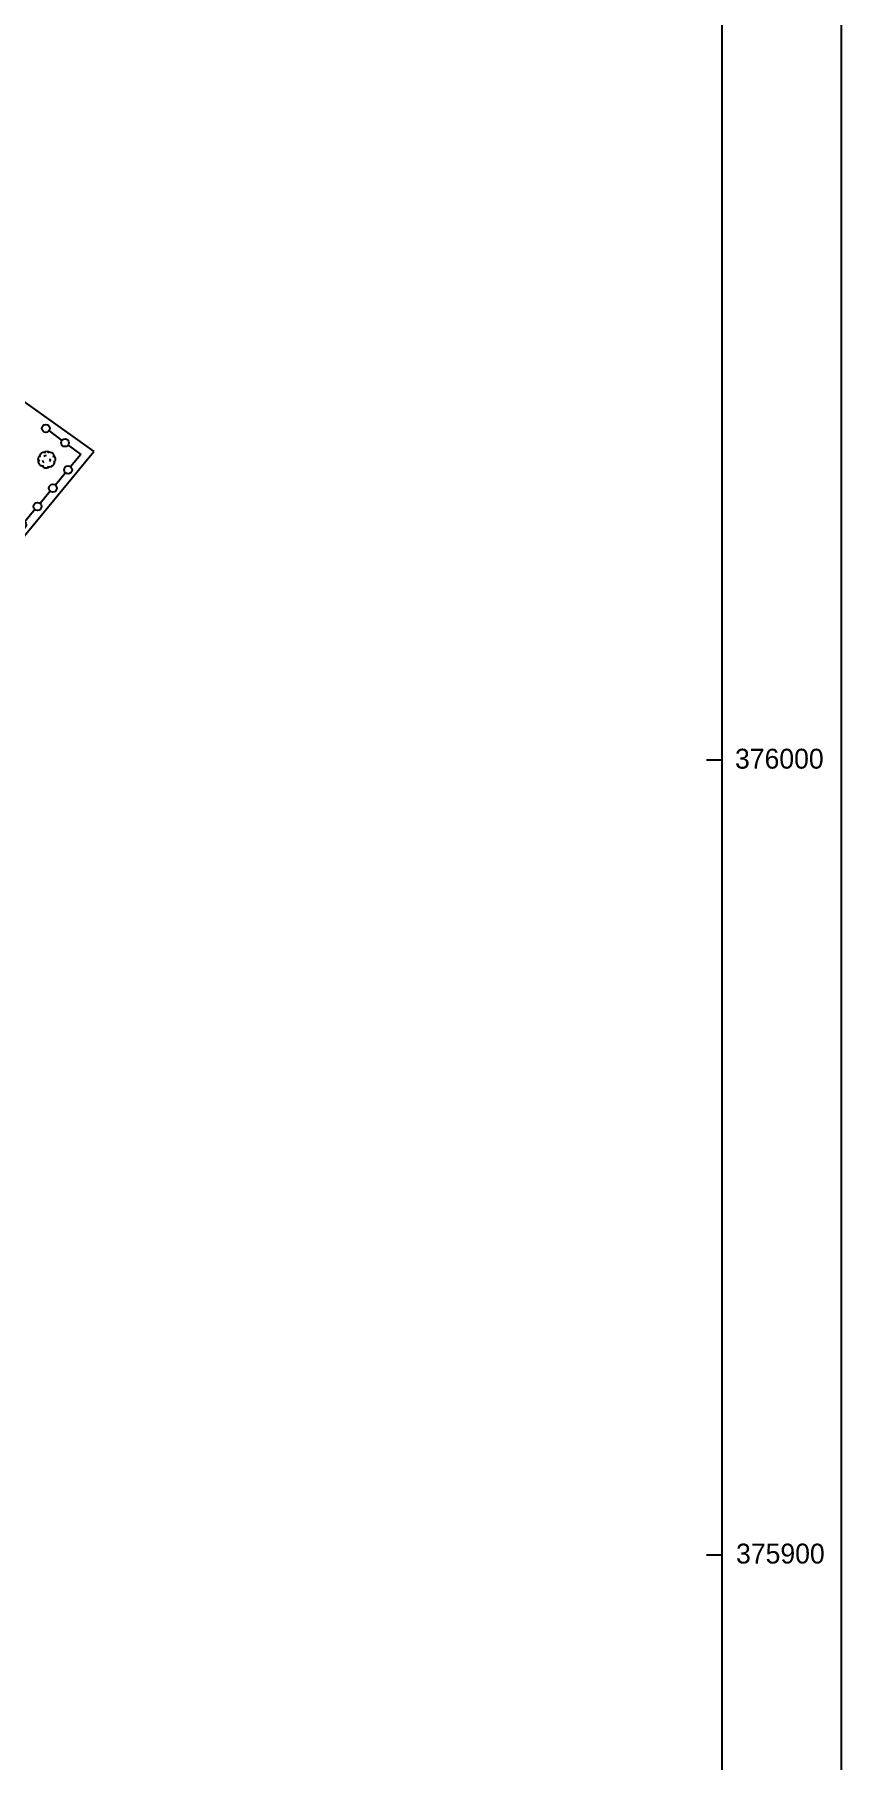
# Model space of a CAD drawing. Header units: metres. Extents: x 64 to 796628, y 142 to 671743.
# Drawn here: x 364613.5 to 364715, y 375874.2 to 376091.3 of the extents above; entities that cross this region are included whole.
import ezdxf

# ---------------------------------------------------------------- set-up
doc = ezdxf.new("R2010")
doc.units = ezdxf.units.M
doc.header["$LTSCALE"] = 2
doc.linetypes.add('AXES', pattern=[50.8, 31.75, -6.35, 6.35, -6.35])
for name, color, linetype in [('Arbres', 100, 'Continuous'), ('Batiment', 1, 'Continuous'), ('mbark', 7, 'Continuous')]:
    doc.layers.add(name, color=color, linetype=linetype)
doc.layers.add('Ligne arbre', color=3, linetype='LIMITE1', lineweight=25)
doc.layers.add('MUR IAV', color=7, linetype='AXES', lineweight=25)
doc.linetypes.add('LIMITE1', pattern='A,6.35,-2.54,[133,ltypeshp.shx,S=2.54,R=0,X=-2.54,Y=0],-2.54,25.4', length=36.83)

# ---------------------------------------------------------------- blocks, each defined once
blk = doc.blocks.new('Arbre 1')
at = {"layer": 'Arbres'}
for p, q in [((-1.79, 0.85), (-1.77, 1.03)), ((-1.73, 0.69), (-1.79, 0.85)), ((-1.77, 1.03), (-1.67, 1.17)), ((-1.77, 0.66), (-1.71, 0.85)), ((-1.75, 0.46), (-1.77, 0.66)), ((-1.7, 0.29), (-1.75, 0.46)), ((-1.62, 0.56), (-1.73, 0.69)), ((-1.58, 0.13), (-1.7, 0.29)), ((-1.67, 1.17), (-1.52, 1.26)), ((-1.59, 1.28), (-1.52, 1.46)), ((-1.59, 1.08), (-1.59, 1.28)), ((-1.43, 0), (-1.58, 0.13)), ((-1.52, 1.46), (-1.39, 1.61)), ((-1.23, -0.08), (-1.43, 0)), ((-1.39, 1.61), (-1.21, 1.71)), ((-1.15, -0.15), (-1.26, 0.06)), ((-1.16, 0.52), (-1.23, 0.67)), ((-1.21, 1.71), (-1.03, 1.73)), ((-1.04, 0.38), (-1.16, 0.52)), ((-1.08, 1.23), (-0.93, 1.32)), ((-1.04, 1.67), (-0.89, 1.81)), ((-1.03, 1.73), (-0.84, 1.73)), ((-0.93, 1.32), (-0.77, 1.35)), ((-0.89, 1.81), (-0.7, 1.85)), ((-0.7, 1.85), (-0.51, 1.8)), ((-0.63, 1.72), (-0.46, 1.75)), ((-0.51, 1.8), (-0.38, 1.63)), ((-0.46, 1.75), (-0.28, 1.73)), ((-0.3, 0.72), (-0.37, 0.54)), ((-0.34, 0.93), (-0.3, 0.72)), ((-0.28, 1.73), (-0.12, 1.67)), ((0, 0), (-0.2, -0.11)), ((-0.12, 1.67), (0.02, 1.57)), ((0.15, 0.19), (0, 0)), ((0.02, 1.57), (0.14, 1.41)), ((0.05, 1.24), (0.23, 1.12)), ((0.27, 0.56), (0.12, 0.42)), ((0.14, 1.41), (0.2, 1.26)), ((0.21, 0.4), (0.15, 0.19)), ((0.2, 1.26), (0.21, 1.08)), ((0.21, 0.62), (0.21, 0.4)), ((0.23, 1.12), (0.33, 0.95)), ((0.34, 0.74), (0.27, 0.56)), ((0.33, 0.95), (0.34, 0.74)), ((-1.05, -0.1), (-1.23, -0.08)), ((-0.97, -0.27), (-1.15, -0.15)), ((-0.74, -0.29), (-0.97, -0.27)), ((-0.53, -0.23), (-0.74, -0.29)), ((-0.42, -0.15), (-0.64, -0.1)), ((-0.38, -0.07), (-0.53, -0.23)), ((-0.2, -0.11), (-0.42, -0.15))]:
    blk.add_line(p, q, dxfattribs=at)
blk = doc.blocks.new('ligne')
at = {"layer": 'Arbres'}
for points in [[(364559.74, 376081.61), (364561.34, 376080.4)], [(364562.15, 376079.81), (364563.74, 376078.61)], [(364564.55, 376078.02), (364566.15, 376076.81)], [(364566.95, 376076.22), (364568.55, 376075.02)]]:
    blk.add_lwpolyline(points, dxfattribs=at)
for centre in [(364561.75, 376080.11), (364564.15, 376078.32), (364566.55, 376076.52), (364568.96, 376074.73)]:
    blk.add_circle(centre, 0.5, dxfattribs=at)

msp = doc.modelspace()

# ---------------------------------------------------------------- linework, layer by layer
at = {"layer": 'Batiment', "color": 0}
for p, q in [((364715, 375585), (364715, 376600)), ((364700, 376000), (364698, 376000)), ((364700, 375900), (364698, 375900))]:
    msp.add_line(p, q, dxfattribs=at)
msp.add_lwpolyline([(363900, 375600), (364700, 375600), (364700, 376600), (363900, 376600)], close=True, dxfattribs=at)
at = {"layer": 'Ligne arbre'}
for points in [[(364615.3, 376041.42), (364616.89, 376040.22)], [(364617.7, 376039.63), (364619.3, 376038.43)]]:
    msp.add_lwpolyline(points, dxfattribs=at)
for centre in [(364614.89, 376041.72), (364617.3, 376039.93)]:
    msp.add_circle(centre, 0.5, dxfattribs=at)
at = {"layer": 'MUR IAV'}
for points in [[(364592.58, 376059.06), (364620.92, 376038.81)], [(364592.58, 376059.06), (364620.92, 376038.81)], [(364592.58, 376059.06), (364620.92, 376038.81)], [(364593.73, 376005.88), (364620.92, 376038.81)], [(364593.73, 376005.88), (364620.92, 376038.81)], [(364593.73, 376005.88), (364620.92, 376038.81)]]:
    msp.add_lwpolyline(points, dxfattribs=at)

# ---------------------------------------------------------------- block references
at = {"layer": 'Ligne arbre', "rotation": 266.8559483786466}
msp.add_blockref('ligne', (9098.6, 760676.2), dxfattribs=at)
at = {"layer": 'mbark'}
msp.add_blockref('Arbre 1', (364615.73, 376037.01), dxfattribs=at)

# ---------------------------------------------------------------- texts
at = {"layer": 'Batiment', "color": 0, "char_height": 2.5, "attachment_point": 5}
for s, insert in [('376000', (364707.18, 376000.17)), ('375900', (364707.31, 375900.2))]:
    msp.add_mtext(s, dxfattribs=dict(at, insert=insert))

doc.saveas('drawing.dxf')
